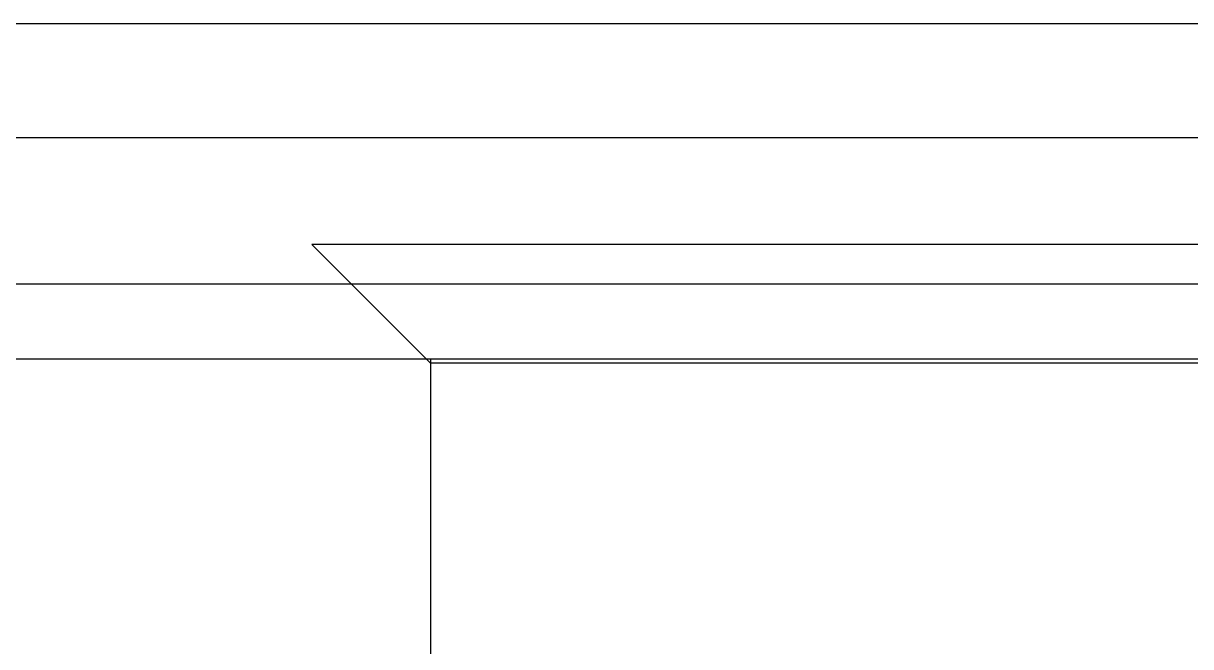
# Model space of a CAD drawing. Header units: millimetres. Extents: x 324 to 7054, y -67 to 2159.
# Drawn here: x 2820 to 2879.1, y 26.7 to 58.2 of the extents above; entities that cross this region are included whole.
import ezdxf

# ---------------------------------------------------------------- set-up
doc = ezdxf.new("R2010")
doc.units = ezdxf.units.MM
doc.header["$LTSCALE"] = 153.67
doc.layers.get('0').update_dxf_attribs({"linetype": 'CONTINUOUS'})
doc.layers.add('02___PRT_ALL_AXES', color=7, linetype='CONTINUOUS')

msp = doc.modelspace()

# ---------------------------------------------------------------- linework, layer by layer
at = {"linetype": 'Continuous'}
for p, q in [((2840.62993, 41.00016), (2834.62986, 47.00023)), ((3048.63032, 47.00023), (2834.62986, 47.00023)), ((3042.63025, 41.00016), (2840.62993, 41.00016)), ((2840.63009, 41.20824), (2840.63009, 26))]:
    msp.add_line(p, q, dxfattribs=at)
at = {"layer": '02___PRT_ALL_AXES', "linetype": 'Continuous'}
for p, q in [((2688.38962, 58.19176), (3195.56865, 58.19176)), ((3206.63009, 52.4), (2677.35858, 52.4)), ((3206.63009, 45), (2679.43464, 45)), ((2688.38962, 41.20824), (3195.56865, 41.20824))]:
    msp.add_line(p, q, dxfattribs=at)

doc.saveas('drawing.dxf')
